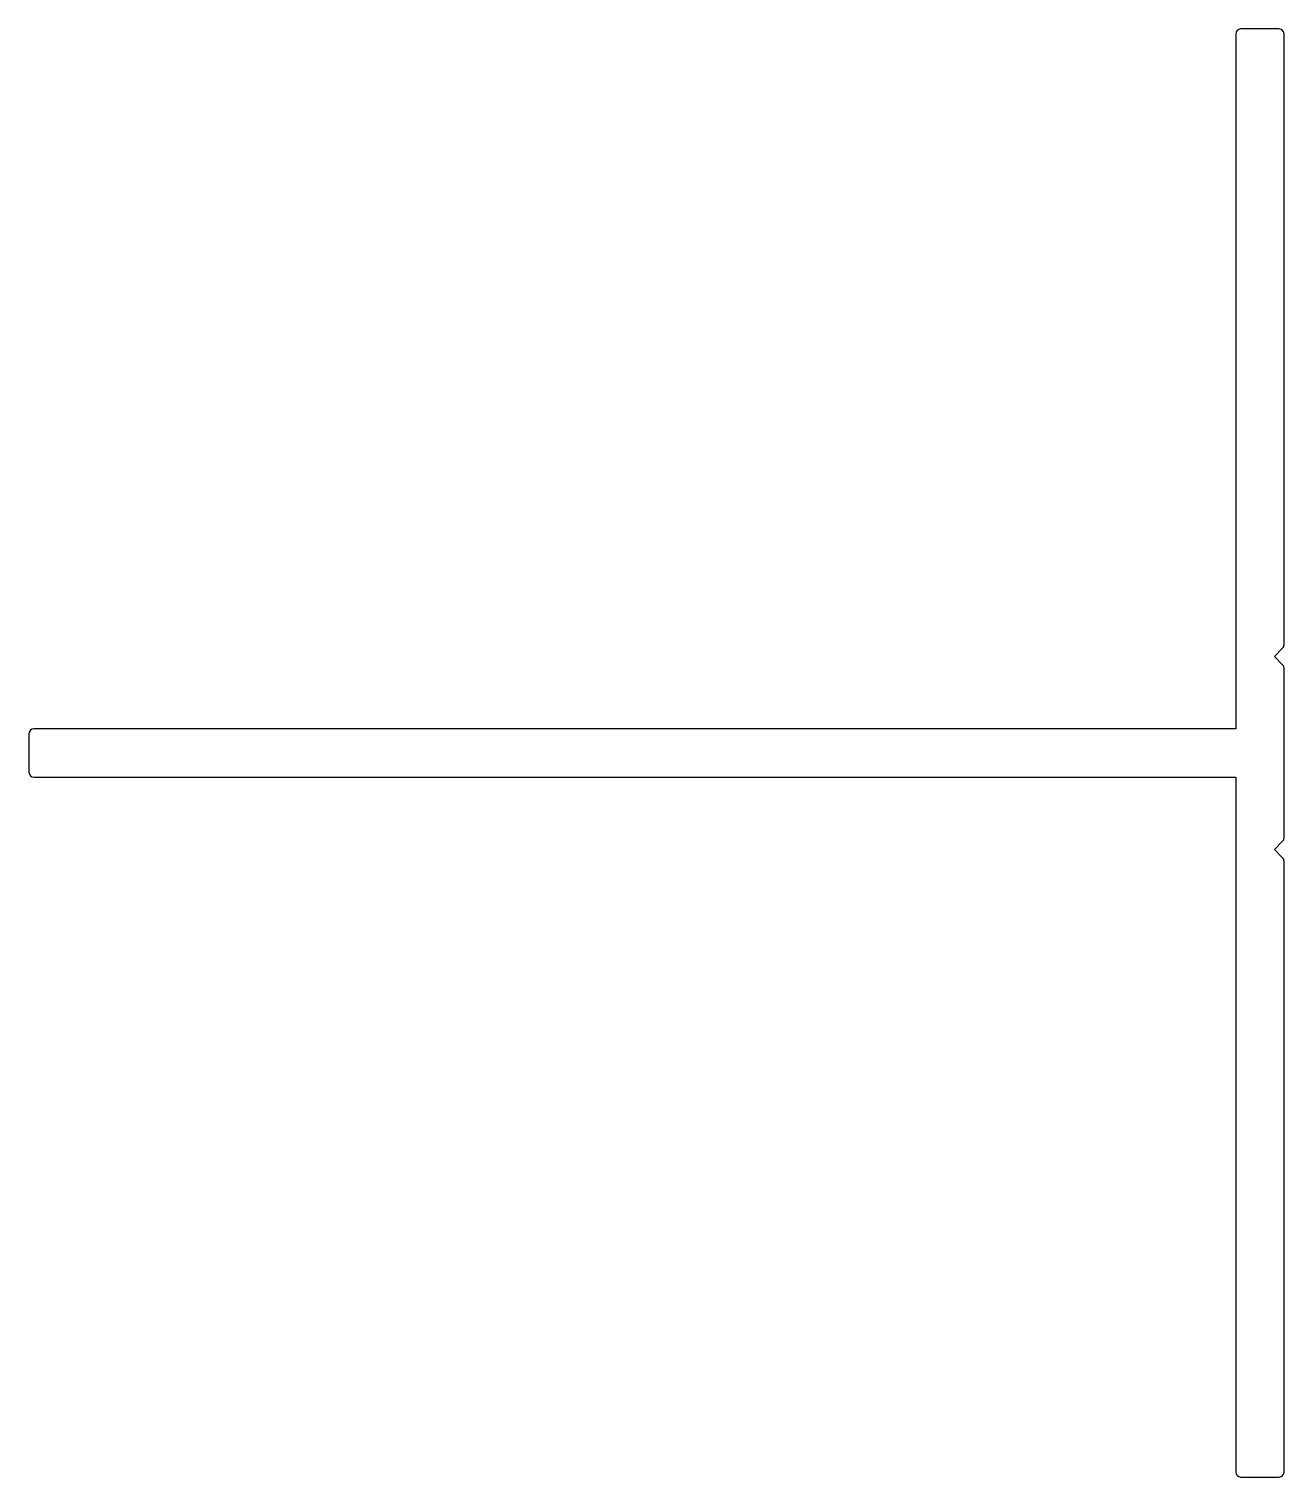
# Model space of a CAD drawing. Extents: x 3300 to 3365, y 914.5 to 989.5.
import ezdxf

# ---------------------------------------------------------------- set-up
doc = ezdxf.new("R2010")
doc.units = 0
doc.layers.add('0_ALUMINYUM', color=194, linetype='CONTINUOUS')

msp = doc.modelspace()

# ---------------------------------------------------------------- linework, layer by layer
at = {"layer": '0_ALUMINYUM', "color": 0}
for p, q in [((3362.542, 989.292), (3362.542, 953.292)), ((3364.792, 989.542), (3362.792, 989.542)), ((3365.042, 957.645), (3365.042, 989.292)), ((3364.542, 957.042), (3364.969, 957.469)), ((3364.969, 956.615), (3364.542, 957.042)), ((3365.042, 947.645), (3365.042, 956.438)), ((3362.542, 953.292), (3300.292, 953.292)), ((3300.042, 953.042), (3300.042, 951.042)), ((3300.292, 950.792), (3362.542, 950.792)), ((3362.542, 950.792), (3362.542, 914.792)), ((3364.542, 947.042), (3364.969, 947.469)), ((3364.969, 946.615), (3364.542, 947.042)), ((3365.042, 914.792), (3365.042, 946.438)), ((3362.792, 914.542), (3364.792, 914.542))]:
    msp.add_line(p, q, dxfattribs=at)
for centre, start, end in [((3362.792, 989.292), 90, 180), ((3364.792, 989.292), 0, 90), ((3364.792, 957.645), 314.99979, 0), ((3364.792, 956.438), 0, 45), ((3300.292, 953.042), 90, 180), ((3300.292, 951.042), 180, 270), ((3364.792, 947.645), 315, 0), ((3364.792, 946.438), 0, 45), ((3362.792, 914.792), 180, 270), ((3364.792, 914.792), 270, 0)]:
    msp.add_arc(centre, 0.25, start, end, dxfattribs=at)

doc.saveas('drawing.dxf')
